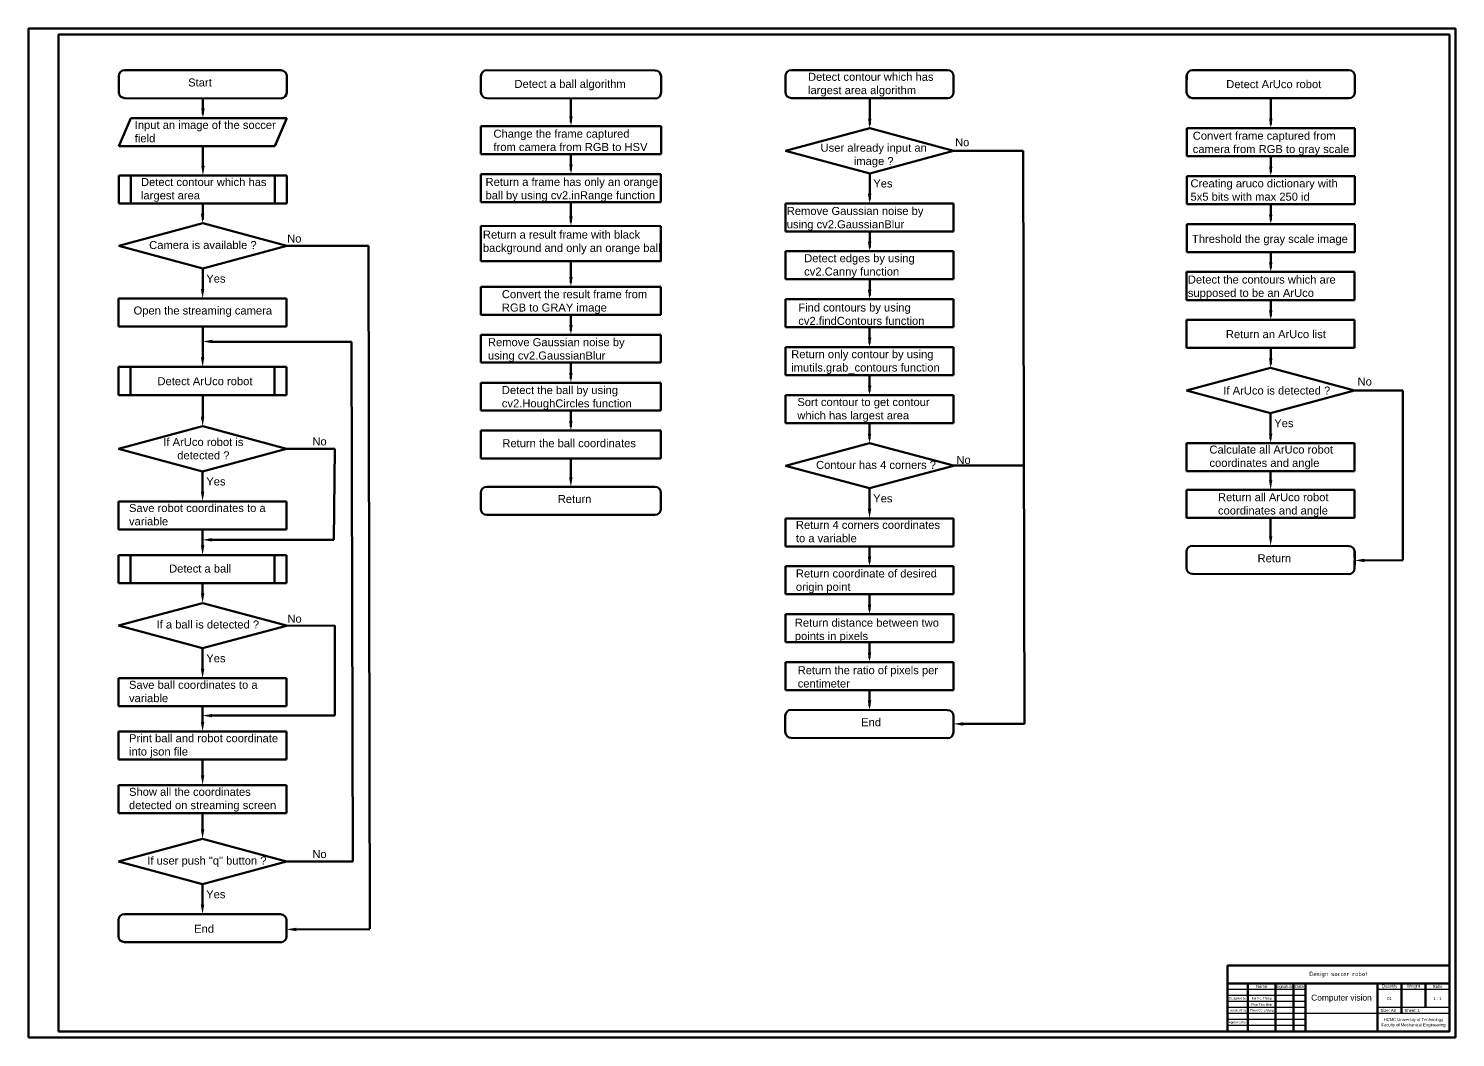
# Model space of a CAD drawing. Header units: millimetres. Extents: x 35 to 7261, y -526 to 3542.
# Drawn here: x 2921 to 4110, y 1371 to 2212 of the extents above; entities that cross this region are included whole.
import ezdxf

# ---------------------------------------------------------------- set-up
doc = ezdxf.new("R2010")
doc.units = ezdxf.units.MM
doc.layers.add('nét đậm', color=7, linetype='Continuous', lineweight=50)
doc.styles.get("Standard").update_dxf_attribs({"font": 'arial.ttf'})

msp = doc.modelspace()

# ---------------------------------------------------------------- linework, layer by layer
at = {"layer": 'nét đậm'}
for p, q in [((3001.5, 2177.6), (3131.7, 2177.4)), ((3303.4, 2177.5), (3443.5, 2177.3)), ((3557.1, 2177.6), (3687.2, 2177.5)), ((3891.4, 2177.6), (4021.6, 2177.5)), ((2996.5, 2172.8), (2996.5, 2165.9)), ((2996.5, 2159.2), (2996.5, 2172.6)), ((3136.6, 2159), (3136.7, 2172.4)), ((3298.4, 2159.1), (3298.4, 2172.5)), ((3448.5, 2158.9), (3448.5, 2172.3)), ((3552.1, 2172.9), (3552.1, 2165.9)), ((3552.1, 2159.2), (3552.1, 2172.6)), ((3692.2, 2161.7), (3692.2, 2173)), ((3692.2, 2159.1), (3692.2, 2172.5)), ((3886.5, 2172.9), (3886.4, 2165.9)), ((3886.4, 2159.2), (3886.4, 2172.6)), ((4026.6, 2161.7), (4026.6, 2173)), ((4026.6, 2159.1), (4026.6, 2172.5)), ((3132, 2154), (3001.5, 2154.2)), ((3066.7, 2154.1), (3066.7, 2148.3)), ((3066.7, 2154.1), (3066.7, 2140.8)), ((3443.5, 2153.9), (3303.4, 2154.1)), ((3373.4, 2154.1), (3373.4, 2134.1)), ((3687.5, 2154.1), (3557.1, 2154.2)), ((3622.3, 2154.2), (3622.3, 2132.3)), ((4021.9, 2154.1), (3891.4, 2154.2)), ((3956.5, 2154.2), (3956.5, 2132.3)), ((3373.4, 2147.4), (3373.4, 2141.6)), ((3006.7, 2137.6), (2996.7, 2114.2)), ((3136.7, 2137.6), (3006.7, 2137.6)), ((3136.7, 2137.6), (3126.7, 2114.2)), ((3298.4, 2130.9), (3298.4, 2107.5)), ((3448.4, 2130.9), (3298.4, 2130.9)), ((3448.4, 2107.5), (3448.4, 2130.9)), ((3622.3, 2129.1), (3552.2, 2110.3)), ((3692.2, 2110.4), (3622.3, 2129.1)), ((3886.5, 2129.1), (3886.5, 2105.8)), ((4026.5, 2129.1), (3886.5, 2129.1)), ((4026.5, 2105.8), (4026.5, 2129.1)), ((2996.7, 2114.2), (3126.7, 2114.2)), ((3066.7, 2114.2), (3066.7, 2097.8)), ((3298.4, 2107.5), (3448.4, 2107.5)), ((3373.4, 2107.4), (3373.4, 2101.7)), ((3373.4, 2107.4), (3373.4, 2094.1)), ((3552.2, 2110.3), (3622.3, 2091.5)), ((3622.3, 2091.5), (3692.2, 2110.4)), ((3692.2, 2110.4), (3750.3, 2110.4)), ((3751.3, 1632.7), (3750.3, 2110.4)), ((3886.5, 2105.8), (4026.5, 2105.8)), ((3956.5, 2105.7), (3956.5, 2099.9)), ((3956.5, 2105.7), (3956.5, 2092.4)), ((2996.6, 2089.8), (2996.6, 2066.5)), ((3136.6, 2089.8), (2996.6, 2089.8)), ((3006.6, 2089.8), (3006.6, 2066.5)), ((3126.6, 2089.8), (3126.6, 2066.5)), ((3136.6, 2066.5), (3136.6, 2089.8)), ((3448.3, 2090.9), (3298.4, 2090.9)), ((3298.4, 2090.9), (3298.4, 2067.6)), ((3448.3, 2067.6), (3448.3, 2090.9)), ((3622.3, 2091.5), (3622.3, 2069.7)), ((3622.3, 2083), (3622.3, 2077.2)), ((3886.5, 2089.2), (3886.5, 2065.8)), ((4026.5, 2089.2), (3886.5, 2089.2)), ((4026.5, 2065.8), (4026.5, 2089.2)), ((2996.6, 2066.5), (3136.6, 2066.5)), ((3066.5, 2066.5), (3066.5, 2060.7)), ((3066.5, 2066.5), (3066.5, 2053.1)), ((3298.4, 2067.6), (3448.3, 2067.6)), ((3373.4, 2067.6), (3373.4, 2050.8)), ((3552.2, 2066.5), (3552.2, 2043.1)), ((3692.2, 2066.5), (3552.2, 2066.5)), ((3692.2, 2043.1), (3692.2, 2066.5)), ((3886.5, 2065.8), (4026.5, 2065.8)), ((3956.5, 2065.8), (3956.5, 2060)), ((3956.5, 2065.8), (3956.5, 2052.4)), ((3066.5, 2049.9), (2996.6, 2031.1)), ((3136.6, 2031.2), (3066.5, 2049.9)), ((3448.3, 2047.6), (3298.3, 2047.7)), ((3298.3, 2047.6), (3298.3, 2018.2)), ((3298.3, 2047.6), (3298.3, 2024.3)), ((3448.3, 2018.2), (3448.3, 2047.6)), ((3448.3, 2047.6), (3448.3, 2018.2)), ((3448.3, 2047.5), (3448.3, 2042.5)), ((3886.5, 2049.2), (3886.5, 2025.9)), ((4026.5, 2049.2), (3886.5, 2049.2)), ((4026.5, 2025.9), (4026.5, 2049.2)), ((3552.2, 2043.1), (3692.2, 2043.1)), ((3622.3, 2043), (3622.3, 2037.3)), ((3622.3, 2043), (3622.3, 2029.7)), ((2996.6, 2031.1), (3066.5, 2012.3)), ((3066.5, 2012.3), (3136.6, 2031.2)), ((3136.6, 2031.2), (3204.6, 2031.2)), ((3205.8, 1461.7), (3204.6, 2031.2)), ((3552.2, 2026.5), (3552.2, 2003.2)), ((3692.2, 2026.5), (3552.2, 2026.5)), ((3692.2, 2003.2), (3692.2, 2026.5)), ((3886.5, 2025.9), (4026.5, 2025.9)), ((3956.5, 2025.8), (3956.5, 2020)), ((3956.5, 2025.8), (3956.5, 2012.5)), ((3066.5, 2012.3), (3066.5, 1995.2)), ((3298.3, 2018.3), (3448.3, 2018.2)), ((3298.3, 2018.3), (3298.3, 2018.2)), ((3373.4, 2018.2), (3373.4, 2000.2)), ((3448.3, 2018.2), (3448.3, 2018.1)), ((3552.2, 2003.2), (3692.2, 2003.2)), ((3622.3, 2003.1), (3622.3, 1997.3)), ((3622.3, 2003.1), (3622.3, 1989.7)), ((3886.4, 2009.3), (3886.4, 1985.9)), ((4026.4, 2009.3), (3886.4, 2009.3)), ((4026.4, 1985.9), (4026.4, 2009.3)), ((2996.4, 1987.2), (2996.4, 1963.9)), ((3136.4, 1987.2), (2996.4, 1987.2)), ((3136.4, 1963.9), (3136.4, 1987.2)), ((3298.3, 1997), (3298.3, 1973.6)), ((3448.3, 1997), (3298.3, 1997)), ((3448.3, 1973.6), (3448.3, 1997)), ((3552.2, 1986.5), (3552.2, 1963.2)), ((3692.2, 1986.5), (3552.2, 1986.5)), ((3692.2, 1963.2), (3692.2, 1986.5)), ((3886.4, 1985.9), (4026.4, 1985.9)), ((3956.5, 1985.8), (3956.5, 1980.1)), ((3956.5, 1985.8), (3956.5, 1972.5)), ((2996.4, 1963.9), (3136.4, 1963.9)), ((3066.5, 1963.8), (3066.5, 1958)), ((3066.5, 1963.8), (3066.5, 1938.1)), ((3298.3, 1973.6), (3448.3, 1973.6)), ((3373.3, 1973.5), (3373.3, 1967.8)), ((3373.3, 1973.5), (3373.3, 1960.2)), ((3552.2, 1963.2), (3692.2, 1963.2)), ((3622.2, 1963.1), (3622.2, 1957.3)), ((3622.2, 1963.1), (3622.2, 1949.8)), ((3886.4, 1969.3), (3886.4, 1946)), ((4026.4, 1969.3), (3886.4, 1969.3)), ((4026.4, 1946), (4026.4, 1969.3)), ((3190.4, 1951.2), (3074.5, 1951.2)), ((3191.6, 1518), (3190.4, 1951.2)), ((3298.3, 1957), (3298.3, 1933.7)), ((3448.3, 1957), (3298.3, 1957)), ((3448.3, 1933.7), (3448.3, 1957)), ((3552.2, 1946.6), (3552.2, 1923.2)), ((3692.2, 1946.6), (3552.2, 1946.6)), ((3692.2, 1923.2), (3692.2, 1946.6)), ((3886.4, 1946), (4026.4, 1946)), ((3956.5, 1945.9), (3956.5, 1940.1)), ((3956.5, 1945.9), (3956.5, 1932.5)), ((2996.4, 1930.1), (2996.4, 1906.7)), ((3136.4, 1930.1), (2996.4, 1930.1)), ((3006.4, 1930.1), (3006.4, 1906.7)), ((3126.4, 1930.1), (3126.4, 1906.7)), ((3136.4, 1906.7), (3136.4, 1930.1)), ((3298.3, 1933.7), (3448.3, 1933.7)), ((3373.3, 1933.6), (3373.3, 1927.8)), ((3373.3, 1933.6), (3373.3, 1920.2)), ((3956.4, 1929.3), (3886.4, 1910.5)), ((4026.4, 1910.4), (3956.4, 1929.3)), ((3298.3, 1917), (3298.3, 1893.7)), ((3448.3, 1917), (3298.3, 1917)), ((3448.3, 1893.7), (3448.3, 1917)), ((3552.2, 1923.2), (3692.2, 1923.2)), ((3622.2, 1923.1), (3622.2, 1917.4)), ((3622.2, 1923.1), (3622.2, 1909.8)), ((2996.4, 1906.7), (3136.4, 1906.7)), ((3066.5, 1906.7), (3066.5, 1888.7)), ((3552.2, 1906.6), (3552.2, 1883.3)), ((3692.2, 1906.6), (3552.2, 1906.6)), ((3692.2, 1883.3), (3692.2, 1906.6)), ((3886.4, 1910.5), (3956.4, 1891.7)), ((3956.4, 1891.7), (4026.4, 1910.4)), ((4026.4, 1910.4), (4066.5, 1910.6)), ((4066.5, 1910.6), (4066.5, 1769)), ((3298.3, 1893.7), (3448.3, 1893.7)), ((3373.3, 1893.6), (3373.3, 1887.8)), ((3373.3, 1893.6), (3373.3, 1880.3)), ((3956.4, 1891.7), (3956.4, 1869.8)), ((3066.4, 1880.7), (2996.4, 1861.9)), ((3136.4, 1861.8), (3066.5, 1880.7)), ((3552.2, 1883.3), (3692.2, 1883.3)), ((3622.2, 1883.2), (3622.2, 1877.4)), ((3622.2, 1883.2), (3622.2, 1869.8)), ((3956.4, 1883.2), (3956.4, 1877.4)), ((3298.2, 1877.1), (3298.2, 1853.7)), ((3448.2, 1877.1), (3298.2, 1877.1)), ((3448.2, 1853.7), (3448.2, 1877.1)), ((2996.4, 1861.9), (3066.4, 1843.1)), ((3066.4, 1843.1), (3136.4, 1861.8)), ((3136.4, 1861.8), (3176.5, 1862)), ((3176.5, 1862), (3175.7, 1786)), ((3622.2, 1866.6), (3552.2, 1847.8)), ((3692.2, 1847.9), (3622.2, 1866.6)), ((3886.4, 1866.6), (3886.4, 1843.3)), ((4026.4, 1866.6), (3886.4, 1866.6)), ((4026.4, 1843.3), (4026.4, 1866.6)), ((3066.4, 1843.1), (3066.4, 1826.1)), ((3298.2, 1853.7), (3448.2, 1853.7)), ((3373.3, 1853.7), (3373.3, 1838.2)), ((3552.2, 1847.8), (3622.2, 1829)), ((3622.2, 1829), (3692.2, 1847.8)), ((3692.2, 1847.9), (3750.9, 1848)), ((3886.4, 1843.3), (4026.4, 1843.3)), ((3956.4, 1843.2), (3956.4, 1835.7)), ((3298.2, 1825.2), (3298.2, 1811.8)), ((3443.3, 1830.2), (3303.2, 1830.2)), ((3448.3, 1825.2), (3448.3, 1811.8)), ((3622.2, 1829), (3622.2, 1811.9)), ((3886.4, 1827.7), (3886.4, 1804.4)), ((4026.4, 1827.7), (3886.4, 1827.7)), ((4026.4, 1804.4), (4026.4, 1827.7)), ((2996.4, 1818.1), (2996.4, 1794.7)), ((3136.4, 1818.1), (2996.4, 1818.1)), ((3136.4, 1794.7), (3136.4, 1818.1)), ((3303.2, 1806.8), (3443.3, 1806.8)), ((3552.1, 1803.9), (3552.1, 1780.6)), ((3692.1, 1803.9), (3552.1, 1803.9)), ((3692.1, 1780.6), (3692.1, 1803.9)), ((3886.4, 1804.4), (4026.4, 1804.4)), ((3956.4, 1804.4), (3956.4, 1788.9)), ((2996.4, 1794.7), (3136.4, 1794.7)), ((3066.4, 1794.6), (3066.4, 1788.9)), ((3066.4, 1794.6), (3066.4, 1781.3)), ((3175.7, 1786), (3074.4, 1786)), ((2996.4, 1773.3), (2996.4, 1750)), ((3136.4, 1773.3), (2996.4, 1773.3)), ((3006.4, 1773.3), (3006.4, 1750)), ((3126.4, 1773.3), (3126.4, 1750)), ((3136.4, 1750), (3136.4, 1773.3)), ((3552.1, 1780.6), (3692.1, 1780.6)), ((3622.2, 1780.5), (3622.2, 1774.7)), ((3622.2, 1780.5), (3622.2, 1767.2)), ((3886.3, 1776.2), (3886.3, 1769.3)), ((3886.3, 1762.6), (3886.3, 1776)), ((3891.3, 1781), (4021.5, 1780.8)), ((4026.5, 1765), (4026.4, 1776.3)), ((4026.4, 1762.4), (4026.5, 1775.8)), ((3552.1, 1764), (3552.1, 1740.6)), ((3692.1, 1764), (3552.1, 1764)), ((3692.1, 1740.6), (3692.1, 1764)), ((4066.5, 1769), (4034.5, 1768.9)), ((2996.4, 1750), (3136.4, 1750)), ((3066.4, 1749.9), (3066.4, 1744.1)), ((3066.4, 1749.9), (3066.4, 1741.3)), ((4021.8, 1757.4), (3891.3, 1757.6)), ((3552.1, 1740.6), (3692.1, 1740.6)), ((3622.1, 1740.6), (3622.1, 1734.8)), ((3622.1, 1740.6), (3622.1, 1727.2)), ((3066.4, 1733.3), (2996.4, 1714.5)), ((3136.4, 1714.5), (3066.5, 1733.3)), ((2996.4, 1714.5), (3066.4, 1695.7)), ((3066.4, 1695.7), (3136.4, 1714.4)), ((3136.4, 1714.4), (3176.5, 1714.6)), ((3176.5, 1714.6), (3176.5, 1639.5)), ((3552.1, 1724), (3552.1, 1700.7)), ((3692.1, 1724), (3552.1, 1724)), ((3692.1, 1700.7), (3692.1, 1724)), ((3552.1, 1700.7), (3692.1, 1700.7)), ((3622.1, 1700.6), (3622.1, 1694.8)), ((3622.1, 1700.6), (3622.1, 1687.3)), ((3066.4, 1695.7), (3066.4, 1678.6)), ((3692.1, 1684.1), (3552.1, 1684.1)), ((3552.1, 1684.1), (3552.1, 1660.7)), ((3692.1, 1660.7), (3692.1, 1684.1)), ((2996.4, 1670.6), (2996.4, 1647.3)), ((3136.4, 1670.6), (2996.4, 1670.6)), ((3136.4, 1647.3), (3136.4, 1670.6)), ((3552.1, 1660.7), (3692.1, 1660.7)), ((3622.1, 1660.7), (3622.1, 1654.9)), ((3622.1, 1660.7), (3622.1, 1647.4)), ((2996.4, 1647.3), (3136.4, 1647.3)), ((3066.4, 1647.2), (3066.4, 1633.9)), ((3557, 1644.3), (3687.2, 1644.1)), ((3176.5, 1639.5), (3074.4, 1639.5)), ((3552, 1639.5), (3552, 1632.6)), ((3552, 1625.9), (3552, 1639.3)), ((3692.2, 1628.3), (3692.1, 1639.6)), ((3692.1, 1625.7), (3692.2, 1639.1)), ((3700.2, 1632.6), (3751.3, 1632.7)), ((2996.4, 1626.2), (2996.4, 1602.8)), ((3136.4, 1626.2), (2996.4, 1626.2)), ((3136.4, 1602.8), (3136.4, 1626.2)), ((3687.5, 1620.7), (3557, 1620.9)), ((2996.4, 1602.8), (3136.4, 1602.8)), ((3066.4, 1602.8), (3066.4, 1589.5)), ((2996.4, 1581.5), (2996.4, 1558.1)), ((3136.4, 1581.5), (2996.4, 1581.5)), ((3136.4, 1558.1), (3136.4, 1581.5)), ((2996.4, 1558.1), (3136.4, 1558.1)), ((3066.4, 1558), (3066.4, 1544.7)), ((3066.4, 1536.7), (2996.4, 1517.9)), ((3136.4, 1518), (3066.4, 1536.7)), ((2996.4, 1517.9), (3066.4, 1499)), ((3066.4, 1499), (3136.4, 1518)), ((3136.4, 1518), (3191.5, 1518)), ((3066.4, 1499), (3066.4, 1482)), ((2996.3, 1469.4), (2996.3, 1462.4)), ((2996.3, 1455.7), (2996.3, 1469.1)), ((3001.3, 1474.1), (3131.4, 1473.9)), ((3136.4, 1458.1), (3136.4, 1469.4)), ((3136.4, 1455.5), (3136.4, 1468.9)), ((3131.7, 1450.6), (3001.3, 1450.7)), ((3144.4, 1461.3), (3205.8, 1461.4)), ((4105.4, 1431.2), (3920.4, 1431.2)), ((3920.4, 1431.2), (3920.4, 1376.2)), ((4105.4, 1416.2), (3920.4, 1416.2)), ((3937.3, 1416.6), (3937.3, 1376.6)), ((3960.4, 1416.2), (3960.4, 1376.2)), ((3975.4, 1416.2), (3975.4, 1376.2)), ((3985.4, 1416.2), (3985.4, 1376.2)), ((4045.4, 1416.2), (4045.4, 1376.2)), ((4065.4, 1416.2), (4065.4, 1391.2)), ((4085.4, 1416.2), (4085.4, 1396.2)), ((4105.4, 1376.2), (3920.4, 1376.2))]:
    msp.add_line(p, q, dxfattribs=at)
at = {"layer": 'nét đậm', "lineweight": 25}
for p, q in [((3985.4, 1411.2), (3920.4, 1411.2)), ((3985.4, 1406.2), (3920.4, 1406.2)), ((4105.4, 1411.2), (4045.4, 1411.2)), ((3985.4, 1401.2), (3920.4, 1401.2)), ((3985.4, 1396.2), (3920.4, 1396.2)), ((4105.4, 1391.2), (3920.4, 1391.2)), ((4105.4, 1396.2), (4045.4, 1396.2)), ((3985.4, 1386.2), (3920.4, 1386.2)), ((3985.4, 1381.2), (3920.4, 1381.2))]:
    msp.add_line(p, q, dxfattribs=at)
at = {"layer": 'nét đậm', "lineweight": 50}
for points in [[(2921.4, 1371.2), (4110.4, 1371.2), (4110.4, 2212.2), (2921.4, 2212.2)], [(2946.4, 1376.2), (4105.4, 1376.2), (4105.4, 2207.2), (2946.4, 2207.2)]]:
    msp.add_lwpolyline(points, close=True, dxfattribs=at)
at = {"layer": 'nét đậm'}
for centre, start, end in [((3001.5, 2172.6), 90, 180), ((3131.7, 2172.4), 359.8707, 89.8707), ((3303.4, 2172.5), 90, 180), ((3443.5, 2172.3), 359.8707, 89.8707), ((3557.1, 2172.6), 90, 180), ((3687.2, 2172.5), 359.8707, 89.8707), ((3891.4, 2172.6), 90, 180), ((4021.6, 2172.5), 359.8707, 89.8707), ((3001.5, 2159.2), 180, 270), ((3131.6, 2159), 269.8707, 359.8707), ((3303.4, 2159.1), 180, 270), ((3443.5, 2158.9), 269.8707, 359.8707), ((3557.1, 2159.2), 180, 270), ((3687.2, 2159.1), 269.8707, 359.8707), ((3891.4, 2159.2), 180, 270), ((4021.6, 2159.1), 269.8707, 359.8707), ((3303.2, 1825.2), 90, 180), ((3443.3, 1825.2), 0, 90), ((3303.2, 1811.8), 180, 270), ((3443.3, 1811.8), 270, 0), ((3891.3, 1776), 90, 180), ((4021.5, 1775.8), 359.8707, 89.8707), ((3891.3, 1762.6), 180, 270), ((4021.4, 1762.4), 269.8707, 359.8707), ((3557, 1639.3), 90, 180), ((3687.2, 1639.1), 359.8707, 89.8707), ((3557, 1625.9), 180, 270), ((3687.1, 1625.7), 269.8707, 359.8707), ((3001.3, 1469.1), 90, 180), ((3131.4, 1468.9), 359.8707, 89.8707), ((3001.3, 1455.7), 180, 270), ((3131.4, 1455.5), 269.8707, 359.8707)]:
    msp.add_arc(centre, 5, start, end, dxfattribs=at)
at = {"layer": 'nét đậm', "linetype": 'Continuous'}
for points in [[(3065.3, 2145.6), (3068.2, 2145.6), (3066.7, 2137.6)], [(3371.9, 2138.9), (3374.8, 2138.9), (3373.4, 2130.9)], [(3620.9, 2137.1), (3623.8, 2137.1), (3622.3, 2129.1)], [(3955.1, 2137.1), (3958, 2137.1), (3956.5, 2129.1)], [(3955.1, 2137.1), (3958, 2137.1), (3956.5, 2129.1)], [(3065.3, 2097.8), (3068.2, 2097.8), (3066.7, 2089.8)], [(3371.9, 2098.9), (3374.8, 2098.9), (3373.4, 2090.9)], [(3955.1, 2097.2), (3957.9, 2097.2), (3956.5, 2089.2)], [(3620.8, 2074.5), (3623.7, 2074.5), (3622.3, 2066.5)], [(3065, 2057.9), (3067.9, 2057.9), (3066.5, 2049.9)], [(3955, 2057.2), (3957.9, 2057.2), (3956.5, 2049.2)], [(3371.9, 2055.6), (3374.8, 2055.6), (3373.4, 2047.6)], [(3620.8, 2034.5), (3623.7, 2034.5), (3622.3, 2026.5)], [(3955, 2017.3), (3957.9, 2017.3), (3956.5, 2009.3)], [(3371.9, 2005), (3374.8, 2005), (3373.3, 1997)], [(3065, 1995.2), (3067.9, 1995.2), (3066.5, 1987.2)], [(3620.8, 1994.5), (3623.7, 1994.5), (3622.2, 1986.5)], [(3955, 1977.3), (3957.9, 1977.3), (3956.5, 1969.3)], [(3371.9, 1965), (3374.8, 1965), (3373.3, 1957)], [(3074.5, 1952.8), (3074.5, 1949.9), (3066.5, 1951.3)], [(3620.8, 1954.6), (3623.7, 1954.6), (3622.2, 1946.6)], [(3065, 1938.1), (3067.9, 1938.1), (3066.5, 1930.1)], [(3955, 1937.3), (3957.9, 1937.3), (3956.4, 1929.3)], [(3371.9, 1925), (3374.7, 1925), (3373.3, 1917)], [(3620.8, 1914.6), (3623.7, 1914.6), (3622.2, 1906.6)], [(3065, 1888.7), (3067.9, 1888.7), (3066.5, 1880.7)], [(3371.8, 1885.1), (3374.7, 1885.1), (3373.3, 1877.1)], [(3620.7, 1874.6), (3623.6, 1874.6), (3622.2, 1866.6)], [(3955, 1874.6), (3957.8, 1874.6), (3956.4, 1866.6)], [(3371.8, 1838.2), (3374.7, 1838.2), (3373.3, 1830.2)], [(3955, 1835.7), (3957.8, 1835.7), (3956.4, 1827.7)], [(3065, 1826.1), (3067.9, 1826.1), (3066.4, 1818.1)], [(3620.7, 1811.9), (3623.6, 1811.9), (3622.2, 1803.9)], [(3074.4, 1787.5), (3074.4, 1784.6), (3066.4, 1786)], [(3955, 1788.9), (3957.8, 1788.9), (3956.4, 1780.9)], [(3065, 1781.3), (3067.9, 1781.3), (3066.4, 1773.3)], [(3620.7, 1772), (3623.6, 1772), (3622.1, 1764)], [(4034.5, 1770.3), (4034.5, 1767.4), (4026.5, 1768.9)], [(3065, 1741.3), (3067.9, 1741.3), (3066.4, 1733.3)], [(3620.7, 1732), (3623.6, 1732), (3622.1, 1724)], [(3620.7, 1692.1), (3623.6, 1692.1), (3622.1, 1684.1)], [(3065, 1678.6), (3067.9, 1678.6), (3066.4, 1670.6)], [(3074.4, 1640.9), (3074.4, 1638), (3066.4, 1639.5)], [(3620.7, 1652.2), (3623.6, 1652.2), (3622.1, 1644.2)], [(3065, 1634.2), (3067.9, 1634.2), (3066.4, 1626.2)], [(3700.2, 1634), (3700.2, 1631.1), (3692.2, 1632.6)], [(3065, 1589.7), (3067.9, 1589.7), (3066.4, 1581.7)], [(3065, 1544.7), (3067.9, 1544.7), (3066.4, 1536.7)], [(3064.9, 1482), (3067.8, 1482), (3066.4, 1474)], [(3144.4, 1462.7), (3144.4, 1459.8), (3136.4, 1461.3)]]:
    msp.add_trace(points, dxfattribs=at)

# ---------------------------------------------------------------- texts
at = {"attachment_point": 1}
for s, width, insert, char_height in [('Start', 125.291, (3054.4, 2170.6), 6.67), ('Detect a ball algorithm', 125.291, (3326.3, 2169.4), 6.667), ('Detect contour which has largest area algorithm', 125.291, (3570.9, 2175.3), 6.667), ('Detect ArUco robot', 125.291, (3919.4, 2169.2), 6.667), ('Input an image of the soccer field', 125.291, (3009.9, 2135.2), 6.667), ('Change the frame captured from camera from RGB to HSV ', 134.148, (3308.8, 2127.9), 6.667), ('\\pxqc;User already input an image ?', 91.019, (3580.1, 2116.2), 6.667), ('No', 125.291, (3693.4, 2120.8), 6.67), ('Convert frame captured from camera from RGB to gray scale', 137.859, (3891.5, 2126.2), 6.667), ('Detect contour which has largest area ', 125.291, (3015.1, 2087.6), 6.667), ('Return a frame has only an orange ball by using cv2.inRange function', 152.09, (3302.2, 2087.7), 6.667), ('Yes', 125.291, (3625.3, 2086.4), 6.67), ('Creating aruco dictionary with 5x5 bits with max 250 id', 137.859, (3889.6, 2086.5), 6.667), ('Remove Gaussian noise by using cv2.GaussianBlur', 137.859, (3553.2, 2063.5), 6.667), ('Camera is available ?', 125.291, (3021.9, 2035.1), 6.667), ('No', 125.291, (3136.9, 2040.5), 6.67), ('Return a result frame with black background and only an orange ball', 151.241, (3300, 2043.8), 6.667), ('Threshold the gray scale image', 137.859, (3890.8, 2040.2), 6.667), ('Detect edges by using cv2.Canny function', 125.291, (3567.7, 2024.1), 6.667), ('Yes', 125.291, (3069.5, 2007.1), 6.67), ('Detect the contours which are supposed to be an ArUco', 137.859, (3887.4, 2006.3), 6.667), ('Convert the result frame from RGB to GRAY image', 125.291, (3315.8, 1994.1), 6.667), ('Open the streaming camera', 125.291, (3008.9, 1980.5), 6.667), ('Find contours by using cv2.findContours function', 125.291, (3562.8, 1983), 6.667), ('Remove Gaussian noise by using cv2.GaussianBlur', 137.859, (3304.2, 1954.1), 6.667), ('Return an ArUco list', 137.859, (3919.1, 1960.8), 6.667), ('Return only contour by using imutils.grab_contours function ', 125.291, (3556.9, 1944.1), 6.667), ('Detect ArUco robot', 125.291, (3028.8, 1921.6), 6.667), ('Detect the ball by using cv2.HoughCircles function', 125.291, (3315.8, 1914.2), 6.667), ('No', 125.291, (4028.8, 1921.3), 6.67), ('Sort contour to get contour which has largest area', 125.291, (3562, 1904.2), 6.667), ('If ArUco is detected ?', 125.291, (3917, 1913.8), 6.667), ('Yes', 125.291, (3959.4, 1886.6), 6.67), ('\\pxqc;If ArUco robot is detected ?', 100.733, (3016.7, 1870.9), 6.667), ('No', 125.291, (3157.9, 1871.4), 6.67), ('Return the ball coordinates', 125.291, (3316.2, 1869.9), 6.667), ('No', 125.291, (3694.5, 1856), 6.67), ('Calculate all ArUco robot coordinates and angle', 137.859, (3905.4, 1864.6), 6.667), ('Contour has 4 corners ?', 125.291, (3577.6, 1851.8), 6.667), ('Yes', 125.291, (3069.5, 1838), 6.67), ('Return', 125.291, (3362.4, 1823.4), 6.67), ('Yes', 125.291, (3625.2, 1823.9), 6.67), ('Return all ArUco robot coordinates and angle', 137.859, (3912.5, 1824.9), 6.667), ('Save robot coordinates to a variable', 125.291, (3005.1, 1815.9), 6.667), ('Return 4 corners coordinates to a variable', 125.291, (3560.8, 1801.8), 6.667), ('Return', 125.291, (3945.5, 1774), 6.67), ('Detect a ball', 125.291, (3038.5, 1765.4), 6.667), ('Return coordinate of desired origin point', 125.291, (3560.8, 1761.3), 6.667), ('If a ball is detected ?', 125.291, (3028.1, 1718.8), 6.667), ('No', 125.291, (3137.1, 1723.6), 6.67), ('Return distance between two points in pixels', 125.291, (3559.9, 1720.3), 6.667), ('Yes', 125.291, (3069.5, 1690.6), 6.67), ('Return the ratio of pixels per centimeter', 125.291, (3562.3, 1680.7), 6.667), ('Save ball coordinates to a variable', 125.291, (3005.1, 1668.5), 6.667), ('End', 125.291, (3615.2, 1637.3), 6.67), ('Print ball and robot coordinate into json file', 125.291, (3005.1, 1624), 6.667), ('Show all the coordinates detected on streaming screen ', 125.291, (3005.1, 1579.3), 6.667), ('If user push "q" button ?', 125.291, (3020.4, 1522), 6.667), ('No', 125.291, (3157.9, 1527.4), 6.67), ('Yes', 125.291, (3069.4, 1493.9), 6.67), ('End', 125.291, (3059.4, 1465.2), 6.67)]:
    msp.add_mtext_dynamic_manual_height_columns(s, width=width, gutter_width=8.33, heights=[0], dxfattribs=dict(at, insert=insert, char_height=char_height))
at = {"layer": 'nét đậm', "attachment_point": 5}
for s, width, insert, char_height in [('Name', 23, (3948.9, 1413.7), 2.5), ('Signature', 15, (3967.9, 1413.4), 2.5), ('Date', 10, (3980.4, 1413.7), 2.5), ('\\pxsm1.07917,qc;{\\fTCVN 7284|b0|i0|c0|p34;Design soccer robot}', 185, (4012.9, 1423.7), 3.5), ('Quantity', 20, (4055.4, 1413.7), 2.5), ('Weight', 20, (4075.4, 1413.7), 2.5), ('Ratio', 20, (4095.4, 1413.7), 2.5), ('Designed by', 16.804, (3928.8, 1403.7), 1.8), ('Bui Viet Thang', 23, (3948.9, 1403.7), 1.8), ('Computer vision', 60, (4015.4, 1403.7), 5), ('01', 20, (4055.4, 1403.7), 2.5), ('1 : 1', 20, (4095.4, 1403.7), 2.5), ('Instructed by', 18.57, (3928.8, 1393.7), 1.8), ('Pham Cong Bang', 23, (3948.9, 1393.7), 1.8), ('Phan Tien Minh', 23, (3948.9, 1398.7), 1.8), ('Size: A0', 20, (4054.4, 1393.7), 2.5), ('Sheet: 1', 20, (4074.4, 1393.7), 2.5), ('Approved by', 16.804, (3928.6, 1383.7), 1.8), ('Faculty of Mechanical Engineering', 60, (4075.4, 1381.3), 2.5), ('HCMC University of Technology', 60, (4075.4, 1385.7), 2.5)]:
    msp.add_mtext_dynamic_manual_height_columns(s, width=width, gutter_width=12.5, heights=[0], dxfattribs=dict(at, insert=insert, char_height=char_height))

doc.saveas('drawing.dxf')
